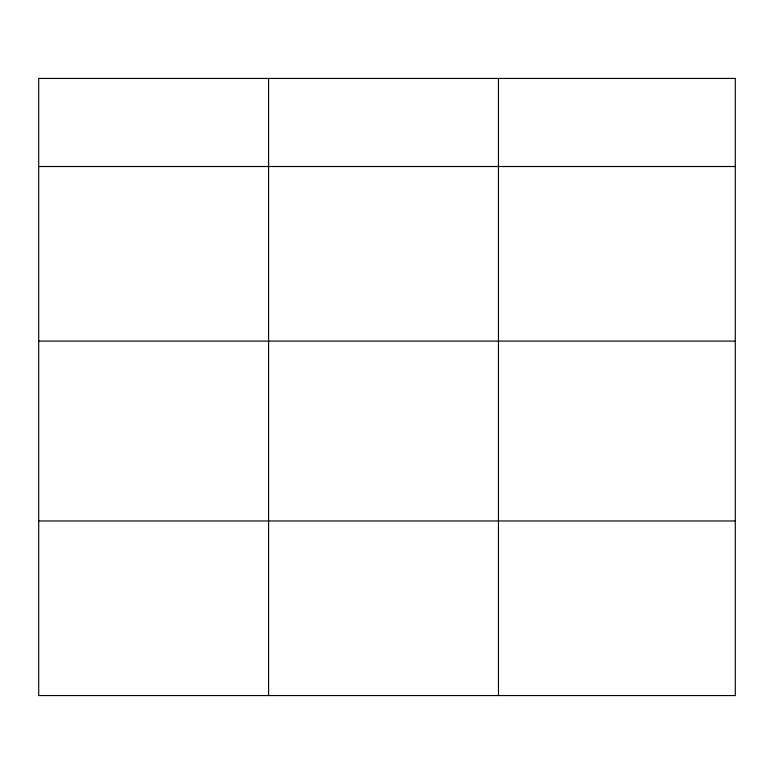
<?xml version="1.0" encoding="UTF-8"?>
<svg xmlns="http://www.w3.org/2000/svg" width="774" height="774" viewBox="0 0 774 774"><rect width="100%" height="100%" fill="white"/><g stroke="black" fill="none" stroke-linecap="round" stroke-linejoin="round"><path stroke-width="1.16" d="M38.7 166.516L735.3 166.516M38.7 341.102L735.3 341.102M38.7 520.979L735.3 520.979M498.456 78.435L498.456 695.565M268.578 78.435L268.578 695.565M735.3 78.435L38.7 78.435L38.7 695.565L735.3 695.565L735.3 78.435"/></g></svg>
